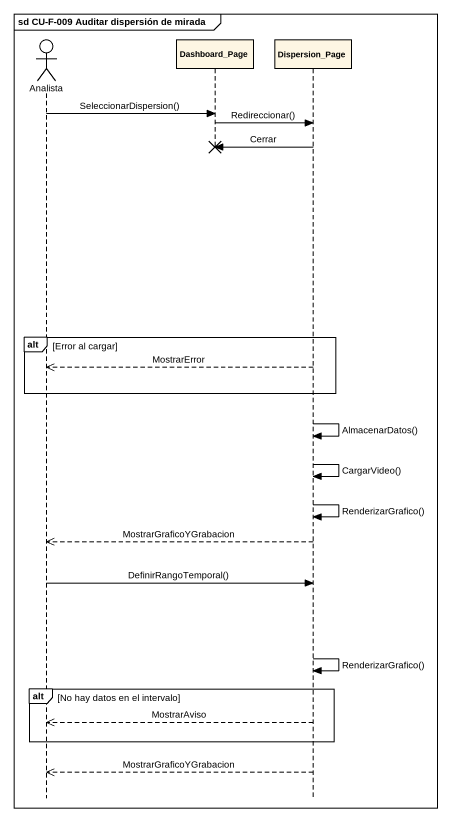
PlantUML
@startuml
mainframe sd CU-F-009 Auditar dispersión de mirada
hide footbox
actor Analista
participant Dashboard_Page
participant Dispersion_Page

Analista -> Dashboard_Page : SeleccionarDispersion()
Dashboard_Page -> Dispersion_Page : Redireccionar()
Dispersion_Page -> Dashboard_Page !! : Cerrar
alt Error al cargar
  Dispersion_Page -->> Analista : MostrarError
end
Dispersion_Page -> Dispersion_Page : AlmacenarDatos()
Dispersion_Page -> Dispersion_Page : CargarVideo()
Dispersion_Page -> Dispersion_Page : RenderizarGrafico()
Dispersion_Page -->> Analista : MostrarGraficoYGrabacion
Analista -> Dispersion_Page : DefinirRangoTemporal()
Dispersion_Page -> Dispersion_Page : RenderizarGrafico()
alt No hay datos en el intervalo
  Dispersion_Page -->> Analista : MostrarAviso
end
Dispersion_Page -->> Analista : MostrarGraficoYGrabacion
@enduml
